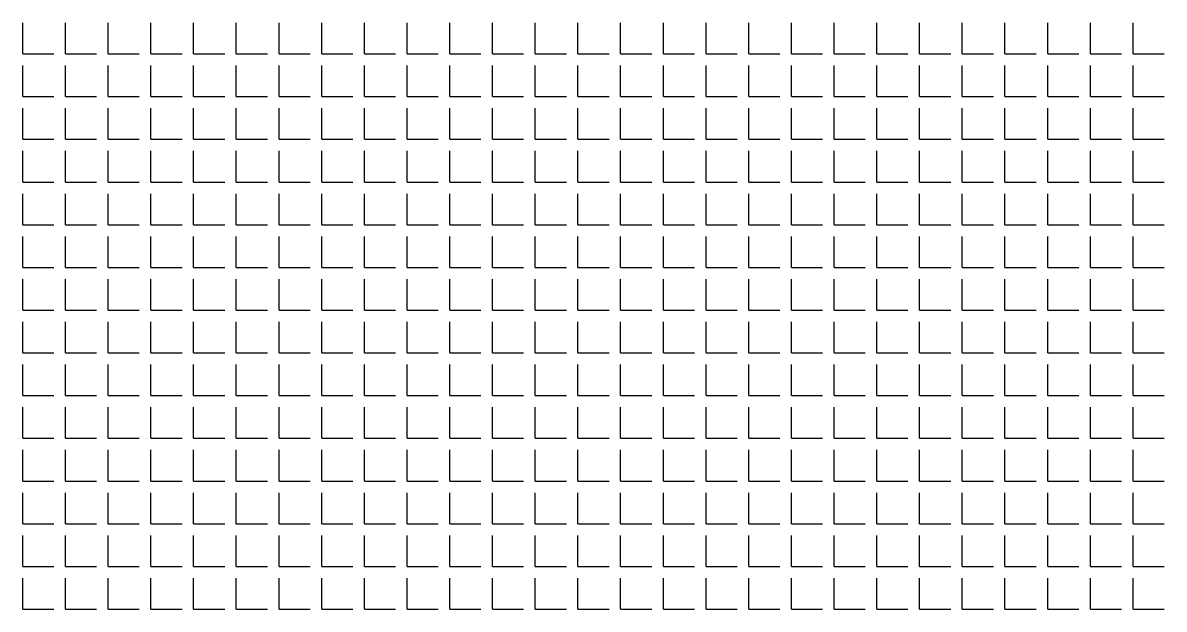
# Model space of a CAD drawing. Header units: millimetres. Extents: x -2063041 to -1932644, y 197605868 to 197643080.
# Drawn here: x -2046964.2 to -2046824.9, y 197627066.1 to 197627137.7 of the extents above; entities that cross this region are included whole.
import ezdxf

# ---------------------------------------------------------------- set-up
doc = ezdxf.new("R2010")
doc.units = ezdxf.units.MM
doc.layers.add('СКУД', color=7, linetype='Continuous')

msp = doc.modelspace()

# ---------------------------------------------------------------- linework, layer by layer
at = {"layer": 'СКУД', "color": 18, "true_color": 0x000000}
for p, q in [((-2046964.23, 197627133.87), (-2046964.23, 197627137.66)), ((-2046959.02, 197627133.87), (-2046959.02, 197627137.66)), ((-2046953.81, 197627133.87), (-2046953.81, 197627137.66)), ((-2046948.59, 197627133.87), (-2046948.59, 197627137.66)), ((-2046943.38, 197627133.87), (-2046943.38, 197627137.66)), ((-2046938.17, 197627133.87), (-2046938.17, 197627137.66)), ((-2046932.95, 197627133.87), (-2046932.95, 197627137.66)), ((-2046927.74, 197627133.87), (-2046927.74, 197627137.66)), ((-2046922.53, 197627133.87), (-2046922.53, 197627137.66)), ((-2046917.31, 197627133.87), (-2046917.31, 197627137.66)), ((-2046912.1, 197627133.87), (-2046912.1, 197627137.66)), ((-2046906.89, 197627133.87), (-2046906.89, 197627137.66)), ((-2046901.67, 197627133.87), (-2046901.67, 197627137.66)), ((-2046896.46, 197627133.87), (-2046896.46, 197627137.66)), ((-2046891.25, 197627133.87), (-2046891.25, 197627137.66)), ((-2046886.03, 197627133.87), (-2046886.03, 197627137.66)), ((-2046880.82, 197627133.87), (-2046880.82, 197627137.66)), ((-2046875.61, 197627133.87), (-2046875.61, 197627137.66)), ((-2046870.39, 197627133.87), (-2046870.39, 197627137.66)), ((-2046865.18, 197627133.87), (-2046865.18, 197627137.66)), ((-2046859.97, 197627133.87), (-2046859.97, 197627137.66)), ((-2046854.75, 197627133.87), (-2046854.75, 197627137.66)), ((-2046849.54, 197627133.87), (-2046849.54, 197627137.66)), ((-2046844.33, 197627133.87), (-2046844.33, 197627137.66)), ((-2046839.11, 197627133.87), (-2046839.11, 197627137.66)), ((-2046833.9, 197627133.87), (-2046833.9, 197627137.66)), ((-2046828.69, 197627133.87), (-2046828.69, 197627137.66)), ((-2046964.23, 197627133.87), (-2046960.44, 197627133.87)), ((-2046959.02, 197627133.87), (-2046955.23, 197627133.87)), ((-2046953.81, 197627133.87), (-2046950.02, 197627133.87)), ((-2046948.59, 197627133.87), (-2046944.8, 197627133.87)), ((-2046943.38, 197627133.87), (-2046939.59, 197627133.87)), ((-2046938.17, 197627133.87), (-2046934.38, 197627133.87)), ((-2046932.95, 197627133.87), (-2046929.16, 197627133.87)), ((-2046927.74, 197627133.87), (-2046923.95, 197627133.87)), ((-2046922.53, 197627133.87), (-2046918.74, 197627133.87)), ((-2046917.31, 197627133.87), (-2046913.52, 197627133.87)), ((-2046912.1, 197627133.87), (-2046908.31, 197627133.87)), ((-2046906.89, 197627133.87), (-2046903.1, 197627133.87)), ((-2046901.67, 197627133.87), (-2046897.88, 197627133.87)), ((-2046896.46, 197627133.87), (-2046892.67, 197627133.87)), ((-2046891.25, 197627133.87), (-2046887.46, 197627133.87)), ((-2046886.03, 197627133.87), (-2046882.24, 197627133.87)), ((-2046880.82, 197627133.87), (-2046877.03, 197627133.87)), ((-2046875.61, 197627133.87), (-2046871.82, 197627133.87)), ((-2046870.39, 197627133.87), (-2046866.6, 197627133.87)), ((-2046865.18, 197627133.87), (-2046861.39, 197627133.87)), ((-2046859.97, 197627133.87), (-2046856.18, 197627133.87)), ((-2046854.75, 197627133.87), (-2046850.96, 197627133.87)), ((-2046849.54, 197627133.87), (-2046845.75, 197627133.87)), ((-2046844.33, 197627133.87), (-2046840.54, 197627133.87)), ((-2046839.11, 197627133.87), (-2046835.32, 197627133.87)), ((-2046833.9, 197627133.87), (-2046830.11, 197627133.87)), ((-2046828.69, 197627133.87), (-2046824.9, 197627133.87)), ((-2046964.23, 197627128.65), (-2046964.23, 197627132.44)), ((-2046959.02, 197627128.65), (-2046959.02, 197627132.44)), ((-2046953.81, 197627128.65), (-2046953.81, 197627132.44)), ((-2046948.59, 197627128.65), (-2046948.59, 197627132.44)), ((-2046943.38, 197627128.65), (-2046943.38, 197627132.44)), ((-2046938.17, 197627128.65), (-2046938.17, 197627132.44)), ((-2046932.95, 197627128.65), (-2046932.95, 197627132.44)), ((-2046927.74, 197627128.65), (-2046927.74, 197627132.44)), ((-2046922.53, 197627128.65), (-2046922.53, 197627132.44)), ((-2046917.31, 197627128.65), (-2046917.31, 197627132.44)), ((-2046912.1, 197627128.65), (-2046912.1, 197627132.44)), ((-2046906.89, 197627128.65), (-2046906.89, 197627132.44)), ((-2046901.67, 197627128.65), (-2046901.67, 197627132.44)), ((-2046896.46, 197627128.65), (-2046896.46, 197627132.44)), ((-2046891.25, 197627128.65), (-2046891.25, 197627132.44)), ((-2046886.03, 197627128.65), (-2046886.03, 197627132.44)), ((-2046880.82, 197627128.65), (-2046880.82, 197627132.44)), ((-2046875.61, 197627128.65), (-2046875.61, 197627132.44)), ((-2046870.39, 197627128.65), (-2046870.39, 197627132.44)), ((-2046865.18, 197627128.65), (-2046865.18, 197627132.44)), ((-2046859.97, 197627128.65), (-2046859.97, 197627132.44)), ((-2046854.75, 197627128.65), (-2046854.75, 197627132.44)), ((-2046849.54, 197627128.65), (-2046849.54, 197627132.44)), ((-2046844.33, 197627128.65), (-2046844.33, 197627132.44)), ((-2046839.11, 197627128.65), (-2046839.11, 197627132.44)), ((-2046833.9, 197627128.65), (-2046833.9, 197627132.44)), ((-2046828.69, 197627128.65), (-2046828.69, 197627132.44)), ((-2046964.23, 197627128.65), (-2046960.44, 197627128.65)), ((-2046959.02, 197627128.65), (-2046955.23, 197627128.65)), ((-2046953.81, 197627128.65), (-2046950.02, 197627128.65)), ((-2046948.59, 197627128.65), (-2046944.8, 197627128.65)), ((-2046943.38, 197627128.65), (-2046939.59, 197627128.65)), ((-2046938.17, 197627128.65), (-2046934.38, 197627128.65)), ((-2046932.95, 197627128.65), (-2046929.16, 197627128.65)), ((-2046927.74, 197627128.65), (-2046923.95, 197627128.65)), ((-2046922.53, 197627128.65), (-2046918.74, 197627128.65)), ((-2046917.31, 197627128.65), (-2046913.52, 197627128.65)), ((-2046912.1, 197627128.65), (-2046908.31, 197627128.65)), ((-2046906.89, 197627128.65), (-2046903.1, 197627128.65)), ((-2046901.67, 197627128.65), (-2046897.88, 197627128.65)), ((-2046896.46, 197627128.65), (-2046892.67, 197627128.65)), ((-2046891.25, 197627128.65), (-2046887.46, 197627128.65)), ((-2046886.03, 197627128.65), (-2046882.24, 197627128.65)), ((-2046880.82, 197627128.65), (-2046877.03, 197627128.65)), ((-2046875.61, 197627128.65), (-2046871.82, 197627128.65)), ((-2046870.39, 197627128.65), (-2046866.6, 197627128.65)), ((-2046865.18, 197627128.65), (-2046861.39, 197627128.65)), ((-2046859.97, 197627128.65), (-2046856.18, 197627128.65)), ((-2046854.75, 197627128.65), (-2046850.96, 197627128.65)), ((-2046849.54, 197627128.65), (-2046845.75, 197627128.65)), ((-2046844.33, 197627128.65), (-2046840.54, 197627128.65)), ((-2046839.11, 197627128.65), (-2046835.32, 197627128.65)), ((-2046833.9, 197627128.65), (-2046830.11, 197627128.65)), ((-2046828.69, 197627128.65), (-2046824.9, 197627128.65)), ((-2046964.23, 197627123.44), (-2046964.23, 197627127.23)), ((-2046959.02, 197627123.44), (-2046959.02, 197627127.23)), ((-2046953.81, 197627123.44), (-2046953.81, 197627127.23)), ((-2046948.59, 197627123.44), (-2046948.59, 197627127.23)), ((-2046943.38, 197627123.44), (-2046943.38, 197627127.23)), ((-2046938.17, 197627123.44), (-2046938.17, 197627127.23)), ((-2046932.95, 197627123.44), (-2046932.95, 197627127.23)), ((-2046927.74, 197627123.44), (-2046927.74, 197627127.23)), ((-2046922.53, 197627123.44), (-2046922.53, 197627127.23)), ((-2046917.31, 197627123.44), (-2046917.31, 197627127.23)), ((-2046912.1, 197627123.44), (-2046912.1, 197627127.23)), ((-2046906.89, 197627123.44), (-2046906.89, 197627127.23)), ((-2046901.67, 197627123.44), (-2046901.67, 197627127.23)), ((-2046896.46, 197627123.44), (-2046896.46, 197627127.23)), ((-2046891.25, 197627123.44), (-2046891.25, 197627127.23)), ((-2046886.03, 197627123.44), (-2046886.03, 197627127.23)), ((-2046880.82, 197627123.44), (-2046880.82, 197627127.23)), ((-2046875.61, 197627123.44), (-2046875.61, 197627127.23)), ((-2046870.39, 197627123.44), (-2046870.39, 197627127.23)), ((-2046865.18, 197627123.44), (-2046865.18, 197627127.23)), ((-2046859.97, 197627123.44), (-2046859.97, 197627127.23)), ((-2046854.75, 197627123.44), (-2046854.75, 197627127.23)), ((-2046849.54, 197627123.44), (-2046849.54, 197627127.23)), ((-2046844.33, 197627123.44), (-2046844.33, 197627127.23)), ((-2046839.11, 197627123.44), (-2046839.11, 197627127.23)), ((-2046833.9, 197627123.44), (-2046833.9, 197627127.23)), ((-2046828.69, 197627123.44), (-2046828.69, 197627127.23)), ((-2046964.23, 197627123.44), (-2046960.44, 197627123.44)), ((-2046959.02, 197627123.44), (-2046955.23, 197627123.44)), ((-2046953.81, 197627123.44), (-2046950.02, 197627123.44)), ((-2046948.59, 197627123.44), (-2046944.8, 197627123.44)), ((-2046943.38, 197627123.44), (-2046939.59, 197627123.44)), ((-2046938.17, 197627123.44), (-2046934.38, 197627123.44)), ((-2046932.95, 197627123.44), (-2046929.16, 197627123.44)), ((-2046927.74, 197627123.44), (-2046923.95, 197627123.44)), ((-2046922.53, 197627123.44), (-2046918.74, 197627123.44)), ((-2046917.31, 197627123.44), (-2046913.52, 197627123.44)), ((-2046912.1, 197627123.44), (-2046908.31, 197627123.44)), ((-2046906.89, 197627123.44), (-2046903.1, 197627123.44)), ((-2046901.67, 197627123.44), (-2046897.88, 197627123.44)), ((-2046896.46, 197627123.44), (-2046892.67, 197627123.44)), ((-2046891.25, 197627123.44), (-2046887.46, 197627123.44)), ((-2046886.03, 197627123.44), (-2046882.24, 197627123.44)), ((-2046880.82, 197627123.44), (-2046877.03, 197627123.44)), ((-2046875.61, 197627123.44), (-2046871.82, 197627123.44)), ((-2046870.39, 197627123.44), (-2046866.6, 197627123.44)), ((-2046865.18, 197627123.44), (-2046861.39, 197627123.44)), ((-2046859.97, 197627123.44), (-2046856.18, 197627123.44)), ((-2046854.75, 197627123.44), (-2046850.96, 197627123.44)), ((-2046849.54, 197627123.44), (-2046845.75, 197627123.44)), ((-2046844.33, 197627123.44), (-2046840.54, 197627123.44)), ((-2046839.11, 197627123.44), (-2046835.32, 197627123.44)), ((-2046833.9, 197627123.44), (-2046830.11, 197627123.44)), ((-2046828.69, 197627123.44), (-2046824.9, 197627123.44)), ((-2046964.23, 197627118.23), (-2046964.23, 197627122.02)), ((-2046959.02, 197627118.23), (-2046959.02, 197627122.02)), ((-2046953.81, 197627118.23), (-2046953.81, 197627122.02)), ((-2046948.59, 197627118.23), (-2046948.59, 197627122.02)), ((-2046943.38, 197627118.23), (-2046943.38, 197627122.02)), ((-2046938.17, 197627118.23), (-2046938.17, 197627122.02)), ((-2046932.95, 197627118.23), (-2046932.95, 197627122.02)), ((-2046927.74, 197627118.23), (-2046927.74, 197627122.02)), ((-2046922.53, 197627118.23), (-2046922.53, 197627122.02)), ((-2046917.31, 197627118.23), (-2046917.31, 197627122.02)), ((-2046912.1, 197627118.23), (-2046912.1, 197627122.02)), ((-2046906.89, 197627118.23), (-2046906.89, 197627122.02)), ((-2046901.67, 197627118.23), (-2046901.67, 197627122.02)), ((-2046896.46, 197627118.23), (-2046896.46, 197627122.02)), ((-2046891.25, 197627118.23), (-2046891.25, 197627122.02)), ((-2046886.03, 197627118.23), (-2046886.03, 197627122.02)), ((-2046880.82, 197627118.23), (-2046880.82, 197627122.02)), ((-2046875.61, 197627118.23), (-2046875.61, 197627122.02)), ((-2046870.39, 197627118.23), (-2046870.39, 197627122.02)), ((-2046865.18, 197627118.23), (-2046865.18, 197627122.02)), ((-2046859.97, 197627118.23), (-2046859.97, 197627122.02)), ((-2046854.75, 197627118.23), (-2046854.75, 197627122.02)), ((-2046849.54, 197627118.23), (-2046849.54, 197627122.02)), ((-2046844.33, 197627118.23), (-2046844.33, 197627122.02)), ((-2046839.11, 197627118.23), (-2046839.11, 197627122.02)), ((-2046833.9, 197627118.23), (-2046833.9, 197627122.02)), ((-2046828.69, 197627118.23), (-2046828.69, 197627122.02)), ((-2046964.23, 197627118.23), (-2046960.44, 197627118.23)), ((-2046959.02, 197627118.23), (-2046955.23, 197627118.23)), ((-2046953.81, 197627118.23), (-2046950.02, 197627118.23)), ((-2046948.59, 197627118.23), (-2046944.8, 197627118.23)), ((-2046943.38, 197627118.23), (-2046939.59, 197627118.23)), ((-2046938.17, 197627118.23), (-2046934.38, 197627118.23)), ((-2046932.95, 197627118.23), (-2046929.16, 197627118.23)), ((-2046927.74, 197627118.23), (-2046923.95, 197627118.23)), ((-2046922.53, 197627118.23), (-2046918.74, 197627118.23)), ((-2046917.31, 197627118.23), (-2046913.52, 197627118.23)), ((-2046912.1, 197627118.23), (-2046908.31, 197627118.23)), ((-2046906.89, 197627118.23), (-2046903.1, 197627118.23)), ((-2046901.67, 197627118.23), (-2046897.88, 197627118.23)), ((-2046896.46, 197627118.23), (-2046892.67, 197627118.23)), ((-2046891.25, 197627118.23), (-2046887.46, 197627118.23)), ((-2046886.03, 197627118.23), (-2046882.24, 197627118.23)), ((-2046880.82, 197627118.23), (-2046877.03, 197627118.23)), ((-2046875.61, 197627118.23), (-2046871.82, 197627118.23)), ((-2046870.39, 197627118.23), (-2046866.6, 197627118.23)), ((-2046865.18, 197627118.23), (-2046861.39, 197627118.23)), ((-2046859.97, 197627118.23), (-2046856.18, 197627118.23)), ((-2046854.75, 197627118.23), (-2046850.96, 197627118.23)), ((-2046849.54, 197627118.23), (-2046845.75, 197627118.23)), ((-2046844.33, 197627118.23), (-2046840.54, 197627118.23)), ((-2046839.11, 197627118.23), (-2046835.32, 197627118.23)), ((-2046833.9, 197627118.23), (-2046830.11, 197627118.23)), ((-2046828.69, 197627118.23), (-2046824.9, 197627118.23)), ((-2046964.23, 197627113.01), (-2046964.23, 197627116.8)), ((-2046959.02, 197627113.01), (-2046959.02, 197627116.8)), ((-2046953.81, 197627113.01), (-2046953.81, 197627116.8)), ((-2046948.59, 197627113.01), (-2046948.59, 197627116.8)), ((-2046943.38, 197627113.01), (-2046943.38, 197627116.8)), ((-2046938.17, 197627113.01), (-2046938.17, 197627116.8)), ((-2046932.95, 197627113.01), (-2046932.95, 197627116.8)), ((-2046927.74, 197627113.01), (-2046927.74, 197627116.8)), ((-2046922.53, 197627113.01), (-2046922.53, 197627116.8)), ((-2046917.31, 197627113.01), (-2046917.31, 197627116.8)), ((-2046912.1, 197627113.01), (-2046912.1, 197627116.8)), ((-2046906.89, 197627113.01), (-2046906.89, 197627116.8)), ((-2046901.67, 197627113.01), (-2046901.67, 197627116.8)), ((-2046896.46, 197627113.01), (-2046896.46, 197627116.8)), ((-2046891.25, 197627113.01), (-2046891.25, 197627116.8)), ((-2046886.03, 197627113.01), (-2046886.03, 197627116.8)), ((-2046880.82, 197627113.01), (-2046880.82, 197627116.8)), ((-2046875.61, 197627113.01), (-2046875.61, 197627116.8)), ((-2046870.39, 197627113.01), (-2046870.39, 197627116.8)), ((-2046865.18, 197627113.01), (-2046865.18, 197627116.8)), ((-2046859.97, 197627113.01), (-2046859.97, 197627116.8)), ((-2046854.75, 197627113.01), (-2046854.75, 197627116.8)), ((-2046849.54, 197627113.01), (-2046849.54, 197627116.8)), ((-2046844.33, 197627113.01), (-2046844.33, 197627116.8)), ((-2046839.11, 197627113.01), (-2046839.11, 197627116.8)), ((-2046833.9, 197627113.01), (-2046833.9, 197627116.8)), ((-2046828.69, 197627113.01), (-2046828.69, 197627116.8)), ((-2046964.23, 197627113.01), (-2046960.44, 197627113.01)), ((-2046959.02, 197627113.01), (-2046955.23, 197627113.01)), ((-2046953.81, 197627113.01), (-2046950.02, 197627113.01)), ((-2046948.59, 197627113.01), (-2046944.8, 197627113.01)), ((-2046943.38, 197627113.01), (-2046939.59, 197627113.01)), ((-2046938.17, 197627113.01), (-2046934.38, 197627113.01)), ((-2046932.95, 197627113.01), (-2046929.16, 197627113.01)), ((-2046927.74, 197627113.01), (-2046923.95, 197627113.01)), ((-2046922.53, 197627113.01), (-2046918.74, 197627113.01)), ((-2046917.31, 197627113.01), (-2046913.52, 197627113.01)), ((-2046912.1, 197627113.01), (-2046908.31, 197627113.01)), ((-2046906.89, 197627113.01), (-2046903.1, 197627113.01)), ((-2046901.67, 197627113.01), (-2046897.88, 197627113.01)), ((-2046896.46, 197627113.01), (-2046892.67, 197627113.01)), ((-2046891.25, 197627113.01), (-2046887.46, 197627113.01)), ((-2046886.03, 197627113.01), (-2046882.24, 197627113.01)), ((-2046880.82, 197627113.01), (-2046877.03, 197627113.01)), ((-2046875.61, 197627113.01), (-2046871.82, 197627113.01)), ((-2046870.39, 197627113.01), (-2046866.6, 197627113.01)), ((-2046865.18, 197627113.01), (-2046861.39, 197627113.01)), ((-2046859.97, 197627113.01), (-2046856.18, 197627113.01)), ((-2046854.75, 197627113.01), (-2046850.96, 197627113.01)), ((-2046849.54, 197627113.01), (-2046845.75, 197627113.01)), ((-2046844.33, 197627113.01), (-2046840.54, 197627113.01)), ((-2046839.11, 197627113.01), (-2046835.32, 197627113.01)), ((-2046833.9, 197627113.01), (-2046830.11, 197627113.01)), ((-2046828.69, 197627113.01), (-2046824.9, 197627113.01)), ((-2046964.23, 197627107.8), (-2046964.23, 197627111.59)), ((-2046959.02, 197627107.8), (-2046959.02, 197627111.59)), ((-2046953.81, 197627107.8), (-2046953.81, 197627111.59)), ((-2046948.59, 197627107.8), (-2046948.59, 197627111.59)), ((-2046943.38, 197627107.8), (-2046943.38, 197627111.59)), ((-2046938.17, 197627107.8), (-2046938.17, 197627111.59)), ((-2046932.95, 197627107.8), (-2046932.95, 197627111.59)), ((-2046927.74, 197627107.8), (-2046927.74, 197627111.59)), ((-2046922.53, 197627107.8), (-2046922.53, 197627111.59)), ((-2046917.31, 197627107.8), (-2046917.31, 197627111.59)), ((-2046912.1, 197627107.8), (-2046912.1, 197627111.59)), ((-2046906.89, 197627107.8), (-2046906.89, 197627111.59)), ((-2046901.67, 197627107.8), (-2046901.67, 197627111.59)), ((-2046896.46, 197627107.8), (-2046896.46, 197627111.59)), ((-2046891.25, 197627107.8), (-2046891.25, 197627111.59)), ((-2046886.03, 197627107.8), (-2046886.03, 197627111.59)), ((-2046880.82, 197627107.8), (-2046880.82, 197627111.59)), ((-2046875.61, 197627107.8), (-2046875.61, 197627111.59)), ((-2046870.39, 197627107.8), (-2046870.39, 197627111.59)), ((-2046865.18, 197627107.8), (-2046865.18, 197627111.59)), ((-2046859.97, 197627107.8), (-2046859.97, 197627111.59)), ((-2046854.75, 197627107.8), (-2046854.75, 197627111.59)), ((-2046849.54, 197627107.8), (-2046849.54, 197627111.59)), ((-2046844.33, 197627107.8), (-2046844.33, 197627111.59)), ((-2046839.11, 197627107.8), (-2046839.11, 197627111.59)), ((-2046833.9, 197627107.8), (-2046833.9, 197627111.59)), ((-2046828.69, 197627107.8), (-2046828.69, 197627111.59)), ((-2046964.23, 197627107.8), (-2046960.44, 197627107.8)), ((-2046959.02, 197627107.8), (-2046955.23, 197627107.8)), ((-2046953.81, 197627107.8), (-2046950.02, 197627107.8)), ((-2046948.59, 197627107.8), (-2046944.8, 197627107.8)), ((-2046943.38, 197627107.8), (-2046939.59, 197627107.8)), ((-2046938.17, 197627107.8), (-2046934.38, 197627107.8)), ((-2046932.95, 197627107.8), (-2046929.16, 197627107.8)), ((-2046927.74, 197627107.8), (-2046923.95, 197627107.8)), ((-2046922.53, 197627107.8), (-2046918.74, 197627107.8)), ((-2046917.31, 197627107.8), (-2046913.52, 197627107.8)), ((-2046912.1, 197627107.8), (-2046908.31, 197627107.8)), ((-2046906.89, 197627107.8), (-2046903.1, 197627107.8)), ((-2046901.67, 197627107.8), (-2046897.88, 197627107.8)), ((-2046896.46, 197627107.8), (-2046892.67, 197627107.8)), ((-2046891.25, 197627107.8), (-2046887.46, 197627107.8)), ((-2046886.03, 197627107.8), (-2046882.24, 197627107.8)), ((-2046880.82, 197627107.8), (-2046877.03, 197627107.8)), ((-2046875.61, 197627107.8), (-2046871.82, 197627107.8)), ((-2046870.39, 197627107.8), (-2046866.6, 197627107.8)), ((-2046865.18, 197627107.8), (-2046861.39, 197627107.8)), ((-2046859.97, 197627107.8), (-2046856.18, 197627107.8)), ((-2046854.75, 197627107.8), (-2046850.96, 197627107.8)), ((-2046849.54, 197627107.8), (-2046845.75, 197627107.8)), ((-2046844.33, 197627107.8), (-2046840.54, 197627107.8)), ((-2046839.11, 197627107.8), (-2046835.32, 197627107.8)), ((-2046833.9, 197627107.8), (-2046830.11, 197627107.8)), ((-2046828.69, 197627107.8), (-2046824.9, 197627107.8)), ((-2046964.23, 197627102.59), (-2046964.23, 197627106.38)), ((-2046959.02, 197627102.59), (-2046959.02, 197627106.38)), ((-2046953.81, 197627102.59), (-2046953.81, 197627106.38)), ((-2046948.59, 197627102.59), (-2046948.59, 197627106.38)), ((-2046943.38, 197627102.59), (-2046943.38, 197627106.38)), ((-2046938.17, 197627102.59), (-2046938.17, 197627106.38)), ((-2046932.95, 197627102.59), (-2046932.95, 197627106.38)), ((-2046927.74, 197627102.59), (-2046927.74, 197627106.38)), ((-2046922.53, 197627102.59), (-2046922.53, 197627106.38)), ((-2046917.31, 197627102.59), (-2046917.31, 197627106.38)), ((-2046912.1, 197627102.59), (-2046912.1, 197627106.38)), ((-2046906.89, 197627102.59), (-2046906.89, 197627106.38)), ((-2046901.67, 197627102.59), (-2046901.67, 197627106.38)), ((-2046896.46, 197627102.59), (-2046896.46, 197627106.38)), ((-2046891.25, 197627102.59), (-2046891.25, 197627106.38)), ((-2046886.03, 197627102.59), (-2046886.03, 197627106.38)), ((-2046880.82, 197627102.59), (-2046880.82, 197627106.38)), ((-2046875.61, 197627102.59), (-2046875.61, 197627106.38)), ((-2046870.39, 197627102.59), (-2046870.39, 197627106.38)), ((-2046865.18, 197627102.59), (-2046865.18, 197627106.38)), ((-2046859.97, 197627102.59), (-2046859.97, 197627106.38)), ((-2046854.75, 197627102.59), (-2046854.75, 197627106.38)), ((-2046849.54, 197627102.59), (-2046849.54, 197627106.38)), ((-2046844.33, 197627102.59), (-2046844.33, 197627106.38)), ((-2046839.11, 197627102.59), (-2046839.11, 197627106.38)), ((-2046833.9, 197627102.59), (-2046833.9, 197627106.38)), ((-2046828.69, 197627102.59), (-2046828.69, 197627106.38)), ((-2046964.23, 197627102.59), (-2046960.44, 197627102.59)), ((-2046959.02, 197627102.59), (-2046955.23, 197627102.59)), ((-2046953.81, 197627102.59), (-2046950.02, 197627102.59)), ((-2046948.59, 197627102.59), (-2046944.8, 197627102.59)), ((-2046943.38, 197627102.59), (-2046939.59, 197627102.59)), ((-2046938.17, 197627102.59), (-2046934.38, 197627102.59)), ((-2046932.95, 197627102.59), (-2046929.16, 197627102.59)), ((-2046927.74, 197627102.59), (-2046923.95, 197627102.59)), ((-2046922.53, 197627102.59), (-2046918.74, 197627102.59)), ((-2046917.31, 197627102.59), (-2046913.52, 197627102.59)), ((-2046912.1, 197627102.59), (-2046908.31, 197627102.59)), ((-2046906.89, 197627102.59), (-2046903.1, 197627102.59)), ((-2046901.67, 197627102.59), (-2046897.88, 197627102.59)), ((-2046896.46, 197627102.59), (-2046892.67, 197627102.59)), ((-2046891.25, 197627102.59), (-2046887.46, 197627102.59)), ((-2046886.03, 197627102.59), (-2046882.24, 197627102.59)), ((-2046880.82, 197627102.59), (-2046877.03, 197627102.59)), ((-2046875.61, 197627102.59), (-2046871.82, 197627102.59)), ((-2046870.39, 197627102.59), (-2046866.6, 197627102.59)), ((-2046865.18, 197627102.59), (-2046861.39, 197627102.59)), ((-2046859.97, 197627102.59), (-2046856.18, 197627102.59)), ((-2046854.75, 197627102.59), (-2046850.96, 197627102.59)), ((-2046849.54, 197627102.59), (-2046845.75, 197627102.59)), ((-2046844.33, 197627102.59), (-2046840.54, 197627102.59)), ((-2046839.11, 197627102.59), (-2046835.32, 197627102.59)), ((-2046833.9, 197627102.59), (-2046830.11, 197627102.59)), ((-2046828.69, 197627102.59), (-2046824.9, 197627102.59)), ((-2046964.23, 197627097.37), (-2046964.23, 197627101.16)), ((-2046959.02, 197627097.37), (-2046959.02, 197627101.16)), ((-2046953.81, 197627097.37), (-2046953.81, 197627101.16)), ((-2046948.59, 197627097.37), (-2046948.59, 197627101.16)), ((-2046943.38, 197627097.37), (-2046943.38, 197627101.16)), ((-2046938.17, 197627097.37), (-2046938.17, 197627101.16)), ((-2046932.95, 197627097.37), (-2046932.95, 197627101.16)), ((-2046927.74, 197627097.37), (-2046927.74, 197627101.16)), ((-2046922.53, 197627097.37), (-2046922.53, 197627101.16)), ((-2046917.31, 197627097.37), (-2046917.31, 197627101.16)), ((-2046912.1, 197627097.37), (-2046912.1, 197627101.16)), ((-2046906.89, 197627097.37), (-2046906.89, 197627101.16)), ((-2046901.67, 197627097.37), (-2046901.67, 197627101.16)), ((-2046896.46, 197627097.37), (-2046896.46, 197627101.16)), ((-2046891.25, 197627097.37), (-2046891.25, 197627101.16)), ((-2046886.03, 197627097.37), (-2046886.03, 197627101.16)), ((-2046880.82, 197627097.37), (-2046880.82, 197627101.16)), ((-2046875.61, 197627097.37), (-2046875.61, 197627101.16)), ((-2046870.39, 197627097.37), (-2046870.39, 197627101.16)), ((-2046865.18, 197627097.37), (-2046865.18, 197627101.16)), ((-2046859.97, 197627097.37), (-2046859.97, 197627101.16)), ((-2046854.75, 197627097.37), (-2046854.75, 197627101.16)), ((-2046849.54, 197627097.37), (-2046849.54, 197627101.16)), ((-2046844.33, 197627097.37), (-2046844.33, 197627101.16)), ((-2046839.11, 197627097.37), (-2046839.11, 197627101.16)), ((-2046833.9, 197627097.37), (-2046833.9, 197627101.16)), ((-2046828.69, 197627097.37), (-2046828.69, 197627101.16)), ((-2046964.23, 197627097.37), (-2046960.44, 197627097.37)), ((-2046959.02, 197627097.37), (-2046955.23, 197627097.37)), ((-2046953.81, 197627097.37), (-2046950.02, 197627097.37)), ((-2046948.59, 197627097.37), (-2046944.8, 197627097.37)), ((-2046943.38, 197627097.37), (-2046939.59, 197627097.37)), ((-2046938.17, 197627097.37), (-2046934.38, 197627097.37)), ((-2046932.95, 197627097.37), (-2046929.16, 197627097.37)), ((-2046927.74, 197627097.37), (-2046923.95, 197627097.37)), ((-2046922.53, 197627097.37), (-2046918.74, 197627097.37)), ((-2046917.31, 197627097.37), (-2046913.52, 197627097.37)), ((-2046912.1, 197627097.37), (-2046908.31, 197627097.37)), ((-2046906.89, 197627097.37), (-2046903.1, 197627097.37)), ((-2046901.67, 197627097.37), (-2046897.88, 197627097.37)), ((-2046896.46, 197627097.37), (-2046892.67, 197627097.37)), ((-2046891.25, 197627097.37), (-2046887.46, 197627097.37)), ((-2046886.03, 197627097.37), (-2046882.24, 197627097.37)), ((-2046880.82, 197627097.37), (-2046877.03, 197627097.37)), ((-2046875.61, 197627097.37), (-2046871.82, 197627097.37)), ((-2046870.39, 197627097.37), (-2046866.6, 197627097.37)), ((-2046865.18, 197627097.37), (-2046861.39, 197627097.37)), ((-2046859.97, 197627097.37), (-2046856.18, 197627097.37)), ((-2046854.75, 197627097.37), (-2046850.96, 197627097.37)), ((-2046849.54, 197627097.37), (-2046845.75, 197627097.37)), ((-2046844.33, 197627097.37), (-2046840.54, 197627097.37)), ((-2046839.11, 197627097.37), (-2046835.32, 197627097.37)), ((-2046833.9, 197627097.37), (-2046830.11, 197627097.37)), ((-2046828.69, 197627097.37), (-2046824.9, 197627097.37)), ((-2046964.23, 197627092.16), (-2046964.23, 197627095.95)), ((-2046959.02, 197627092.16), (-2046959.02, 197627095.95)), ((-2046953.81, 197627092.16), (-2046953.81, 197627095.95)), ((-2046948.59, 197627092.16), (-2046948.59, 197627095.95)), ((-2046943.38, 197627092.16), (-2046943.38, 197627095.95)), ((-2046938.17, 197627092.16), (-2046938.17, 197627095.95)), ((-2046932.95, 197627092.16), (-2046932.95, 197627095.95)), ((-2046927.74, 197627092.16), (-2046927.74, 197627095.95)), ((-2046922.53, 197627092.16), (-2046922.53, 197627095.95)), ((-2046917.31, 197627092.16), (-2046917.31, 197627095.95)), ((-2046912.1, 197627092.16), (-2046912.1, 197627095.95)), ((-2046906.89, 197627092.16), (-2046906.89, 197627095.95)), ((-2046901.67, 197627092.16), (-2046901.67, 197627095.95)), ((-2046896.46, 197627092.16), (-2046896.46, 197627095.95)), ((-2046891.25, 197627092.16), (-2046891.25, 197627095.95)), ((-2046886.03, 197627092.16), (-2046886.03, 197627095.95)), ((-2046880.82, 197627092.16), (-2046880.82, 197627095.95)), ((-2046875.61, 197627092.16), (-2046875.61, 197627095.95)), ((-2046870.39, 197627092.16), (-2046870.39, 197627095.95)), ((-2046865.18, 197627092.16), (-2046865.18, 197627095.95)), ((-2046859.97, 197627092.16), (-2046859.97, 197627095.95)), ((-2046854.75, 197627092.16), (-2046854.75, 197627095.95)), ((-2046849.54, 197627092.16), (-2046849.54, 197627095.95)), ((-2046844.33, 197627092.16), (-2046844.33, 197627095.95)), ((-2046839.11, 197627092.16), (-2046839.11, 197627095.95)), ((-2046833.9, 197627092.16), (-2046833.9, 197627095.95)), ((-2046828.69, 197627092.16), (-2046828.69, 197627095.95)), ((-2046964.23, 197627092.16), (-2046960.44, 197627092.16)), ((-2046959.02, 197627092.16), (-2046955.23, 197627092.16)), ((-2046953.81, 197627092.16), (-2046950.02, 197627092.16)), ((-2046948.59, 197627092.16), (-2046944.8, 197627092.16)), ((-2046943.38, 197627092.16), (-2046939.59, 197627092.16)), ((-2046938.17, 197627092.16), (-2046934.38, 197627092.16)), ((-2046932.95, 197627092.16), (-2046929.16, 197627092.16)), ((-2046927.74, 197627092.16), (-2046923.95, 197627092.16)), ((-2046922.53, 197627092.16), (-2046918.74, 197627092.16)), ((-2046917.31, 197627092.16), (-2046913.52, 197627092.16)), ((-2046912.1, 197627092.16), (-2046908.31, 197627092.16)), ((-2046906.89, 197627092.16), (-2046903.1, 197627092.16)), ((-2046901.67, 197627092.16), (-2046897.88, 197627092.16)), ((-2046896.46, 197627092.16), (-2046892.67, 197627092.16)), ((-2046891.25, 197627092.16), (-2046887.46, 197627092.16)), ((-2046886.03, 197627092.16), (-2046882.24, 197627092.16)), ((-2046880.82, 197627092.16), (-2046877.03, 197627092.16)), ((-2046875.61, 197627092.16), (-2046871.82, 197627092.16)), ((-2046870.39, 197627092.16), (-2046866.6, 197627092.16)), ((-2046865.18, 197627092.16), (-2046861.39, 197627092.16)), ((-2046859.97, 197627092.16), (-2046856.18, 197627092.16)), ((-2046854.75, 197627092.16), (-2046850.96, 197627092.16)), ((-2046849.54, 197627092.16), (-2046845.75, 197627092.16)), ((-2046844.33, 197627092.16), (-2046840.54, 197627092.16)), ((-2046839.11, 197627092.16), (-2046835.32, 197627092.16)), ((-2046833.9, 197627092.16), (-2046830.11, 197627092.16)), ((-2046828.69, 197627092.16), (-2046824.9, 197627092.16)), ((-2046964.23, 197627086.95), (-2046964.23, 197627090.74)), ((-2046959.02, 197627086.95), (-2046959.02, 197627090.74)), ((-2046953.81, 197627086.95), (-2046953.81, 197627090.74)), ((-2046948.59, 197627086.95), (-2046948.59, 197627090.74)), ((-2046943.38, 197627086.95), (-2046943.38, 197627090.74)), ((-2046938.17, 197627086.95), (-2046938.17, 197627090.74)), ((-2046932.95, 197627086.95), (-2046932.95, 197627090.74)), ((-2046927.74, 197627086.95), (-2046927.74, 197627090.74)), ((-2046922.53, 197627086.95), (-2046922.53, 197627090.74)), ((-2046917.31, 197627086.95), (-2046917.31, 197627090.74)), ((-2046912.1, 197627086.95), (-2046912.1, 197627090.74)), ((-2046906.89, 197627086.95), (-2046906.89, 197627090.74)), ((-2046901.67, 197627086.95), (-2046901.67, 197627090.74)), ((-2046896.46, 197627086.95), (-2046896.46, 197627090.74)), ((-2046891.25, 197627086.95), (-2046891.25, 197627090.74)), ((-2046886.03, 197627086.95), (-2046886.03, 197627090.74)), ((-2046880.82, 197627086.95), (-2046880.82, 197627090.74)), ((-2046875.61, 197627086.95), (-2046875.61, 197627090.74)), ((-2046870.39, 197627086.95), (-2046870.39, 197627090.74)), ((-2046865.18, 197627086.95), (-2046865.18, 197627090.74)), ((-2046859.97, 197627086.95), (-2046859.97, 197627090.74)), ((-2046854.75, 197627086.95), (-2046854.75, 197627090.74)), ((-2046849.54, 197627086.95), (-2046849.54, 197627090.74)), ((-2046844.33, 197627086.95), (-2046844.33, 197627090.74)), ((-2046839.11, 197627086.95), (-2046839.11, 197627090.74)), ((-2046833.9, 197627086.95), (-2046833.9, 197627090.74)), ((-2046828.69, 197627086.95), (-2046828.69, 197627090.74)), ((-2046964.23, 197627086.95), (-2046960.44, 197627086.95)), ((-2046959.02, 197627086.95), (-2046955.23, 197627086.95)), ((-2046953.81, 197627086.95), (-2046950.02, 197627086.95)), ((-2046948.59, 197627086.95), (-2046944.8, 197627086.95)), ((-2046943.38, 197627086.95), (-2046939.59, 197627086.95)), ((-2046938.17, 197627086.95), (-2046934.38, 197627086.95)), ((-2046932.95, 197627086.95), (-2046929.16, 197627086.95)), ((-2046927.74, 197627086.95), (-2046923.95, 197627086.95)), ((-2046922.53, 197627086.95), (-2046918.74, 197627086.95)), ((-2046917.31, 197627086.95), (-2046913.52, 197627086.95)), ((-2046912.1, 197627086.95), (-2046908.31, 197627086.95)), ((-2046906.89, 197627086.95), (-2046903.1, 197627086.95)), ((-2046901.67, 197627086.95), (-2046897.88, 197627086.95)), ((-2046896.46, 197627086.95), (-2046892.67, 197627086.95)), ((-2046891.25, 197627086.95), (-2046887.46, 197627086.95)), ((-2046886.03, 197627086.95), (-2046882.24, 197627086.95)), ((-2046880.82, 197627086.95), (-2046877.03, 197627086.95)), ((-2046875.61, 197627086.95), (-2046871.82, 197627086.95)), ((-2046870.39, 197627086.95), (-2046866.6, 197627086.95)), ((-2046865.18, 197627086.95), (-2046861.39, 197627086.95)), ((-2046859.97, 197627086.95), (-2046856.18, 197627086.95)), ((-2046854.75, 197627086.95), (-2046850.96, 197627086.95)), ((-2046849.54, 197627086.95), (-2046845.75, 197627086.95)), ((-2046844.33, 197627086.95), (-2046840.54, 197627086.95)), ((-2046839.11, 197627086.95), (-2046835.32, 197627086.95)), ((-2046833.9, 197627086.95), (-2046830.11, 197627086.95)), ((-2046828.69, 197627086.95), (-2046824.9, 197627086.95)), ((-2046964.23, 197627081.73), (-2046964.23, 197627085.52)), ((-2046959.02, 197627081.73), (-2046959.02, 197627085.52)), ((-2046953.81, 197627081.73), (-2046953.81, 197627085.52)), ((-2046948.59, 197627081.73), (-2046948.59, 197627085.52)), ((-2046943.38, 197627081.73), (-2046943.38, 197627085.52)), ((-2046938.17, 197627081.73), (-2046938.17, 197627085.52)), ((-2046932.95, 197627081.73), (-2046932.95, 197627085.52)), ((-2046927.74, 197627081.73), (-2046927.74, 197627085.52)), ((-2046922.53, 197627081.73), (-2046922.53, 197627085.52)), ((-2046917.31, 197627081.73), (-2046917.31, 197627085.52)), ((-2046912.1, 197627081.73), (-2046912.1, 197627085.52)), ((-2046906.89, 197627081.73), (-2046906.89, 197627085.52)), ((-2046901.67, 197627081.73), (-2046901.67, 197627085.52)), ((-2046896.46, 197627081.73), (-2046896.46, 197627085.52)), ((-2046891.25, 197627081.73), (-2046891.25, 197627085.52)), ((-2046886.03, 197627081.73), (-2046886.03, 197627085.52)), ((-2046880.82, 197627081.73), (-2046880.82, 197627085.52)), ((-2046875.61, 197627081.73), (-2046875.61, 197627085.52)), ((-2046870.39, 197627081.73), (-2046870.39, 197627085.52)), ((-2046865.18, 197627081.73), (-2046865.18, 197627085.52)), ((-2046859.97, 197627081.73), (-2046859.97, 197627085.52)), ((-2046854.75, 197627081.73), (-2046854.75, 197627085.52)), ((-2046849.54, 197627081.73), (-2046849.54, 197627085.52)), ((-2046844.33, 197627081.73), (-2046844.33, 197627085.52)), ((-2046839.11, 197627081.73), (-2046839.11, 197627085.52)), ((-2046833.9, 197627081.73), (-2046833.9, 197627085.52)), ((-2046828.69, 197627081.73), (-2046828.69, 197627085.52)), ((-2046964.23, 197627081.73), (-2046960.44, 197627081.73)), ((-2046959.02, 197627081.73), (-2046955.23, 197627081.73)), ((-2046953.81, 197627081.73), (-2046950.02, 197627081.73)), ((-2046948.59, 197627081.73), (-2046944.8, 197627081.73)), ((-2046943.38, 197627081.73), (-2046939.59, 197627081.73)), ((-2046938.17, 197627081.73), (-2046934.38, 197627081.73)), ((-2046932.95, 197627081.73), (-2046929.16, 197627081.73)), ((-2046927.74, 197627081.73), (-2046923.95, 197627081.73)), ((-2046922.53, 197627081.73), (-2046918.74, 197627081.73)), ((-2046917.31, 197627081.73), (-2046913.52, 197627081.73)), ((-2046912.1, 197627081.73), (-2046908.31, 197627081.73)), ((-2046906.89, 197627081.73), (-2046903.1, 197627081.73)), ((-2046901.67, 197627081.73), (-2046897.88, 197627081.73)), ((-2046896.46, 197627081.73), (-2046892.67, 197627081.73)), ((-2046891.25, 197627081.73), (-2046887.46, 197627081.73)), ((-2046886.03, 197627081.73), (-2046882.24, 197627081.73)), ((-2046880.82, 197627081.73), (-2046877.03, 197627081.73)), ((-2046875.61, 197627081.73), (-2046871.82, 197627081.73)), ((-2046870.39, 197627081.73), (-2046866.6, 197627081.73)), ((-2046865.18, 197627081.73), (-2046861.39, 197627081.73)), ((-2046859.97, 197627081.73), (-2046856.18, 197627081.73)), ((-2046854.75, 197627081.73), (-2046850.96, 197627081.73)), ((-2046849.54, 197627081.73), (-2046845.75, 197627081.73)), ((-2046844.33, 197627081.73), (-2046840.54, 197627081.73)), ((-2046839.11, 197627081.73), (-2046835.32, 197627081.73)), ((-2046833.9, 197627081.73), (-2046830.11, 197627081.73)), ((-2046828.69, 197627081.73), (-2046824.9, 197627081.73)), ((-2046964.23, 197627076.52), (-2046964.23, 197627080.31)), ((-2046959.02, 197627076.52), (-2046959.02, 197627080.31)), ((-2046953.81, 197627076.52), (-2046953.81, 197627080.31)), ((-2046948.59, 197627076.52), (-2046948.59, 197627080.31)), ((-2046943.38, 197627076.52), (-2046943.38, 197627080.31)), ((-2046938.17, 197627076.52), (-2046938.17, 197627080.31)), ((-2046932.95, 197627076.52), (-2046932.95, 197627080.31)), ((-2046927.74, 197627076.52), (-2046927.74, 197627080.31)), ((-2046922.53, 197627076.52), (-2046922.53, 197627080.31)), ((-2046917.31, 197627076.52), (-2046917.31, 197627080.31)), ((-2046912.1, 197627076.52), (-2046912.1, 197627080.31)), ((-2046906.89, 197627076.52), (-2046906.89, 197627080.31)), ((-2046901.67, 197627076.52), (-2046901.67, 197627080.31)), ((-2046896.46, 197627076.52), (-2046896.46, 197627080.31)), ((-2046891.25, 197627076.52), (-2046891.25, 197627080.31)), ((-2046886.03, 197627076.52), (-2046886.03, 197627080.31)), ((-2046880.82, 197627076.52), (-2046880.82, 197627080.31)), ((-2046875.61, 197627076.52), (-2046875.61, 197627080.31)), ((-2046870.39, 197627076.52), (-2046870.39, 197627080.31)), ((-2046865.18, 197627076.52), (-2046865.18, 197627080.31)), ((-2046859.97, 197627076.52), (-2046859.97, 197627080.31)), ((-2046854.75, 197627076.52), (-2046854.75, 197627080.31)), ((-2046849.54, 197627076.52), (-2046849.54, 197627080.31)), ((-2046844.33, 197627076.52), (-2046844.33, 197627080.31)), ((-2046839.11, 197627076.52), (-2046839.11, 197627080.31)), ((-2046833.9, 197627076.52), (-2046833.9, 197627080.31)), ((-2046828.69, 197627076.52), (-2046828.69, 197627080.31)), ((-2046964.23, 197627076.52), (-2046960.44, 197627076.52)), ((-2046959.02, 197627076.52), (-2046955.23, 197627076.52)), ((-2046953.81, 197627076.52), (-2046950.02, 197627076.52)), ((-2046948.59, 197627076.52), (-2046944.8, 197627076.52)), ((-2046943.38, 197627076.52), (-2046939.59, 197627076.52)), ((-2046938.17, 197627076.52), (-2046934.38, 197627076.52)), ((-2046932.95, 197627076.52), (-2046929.16, 197627076.52)), ((-2046927.74, 197627076.52), (-2046923.95, 197627076.52)), ((-2046922.53, 197627076.52), (-2046918.74, 197627076.52)), ((-2046917.31, 197627076.52), (-2046913.52, 197627076.52)), ((-2046912.1, 197627076.52), (-2046908.31, 197627076.52)), ((-2046906.89, 197627076.52), (-2046903.1, 197627076.52)), ((-2046901.67, 197627076.52), (-2046897.88, 197627076.52)), ((-2046896.46, 197627076.52), (-2046892.67, 197627076.52)), ((-2046891.25, 197627076.52), (-2046887.46, 197627076.52)), ((-2046886.03, 197627076.52), (-2046882.24, 197627076.52)), ((-2046880.82, 197627076.52), (-2046877.03, 197627076.52)), ((-2046875.61, 197627076.52), (-2046871.82, 197627076.52)), ((-2046870.39, 197627076.52), (-2046866.6, 197627076.52)), ((-2046865.18, 197627076.52), (-2046861.39, 197627076.52)), ((-2046859.97, 197627076.52), (-2046856.18, 197627076.52)), ((-2046854.75, 197627076.52), (-2046850.96, 197627076.52)), ((-2046849.54, 197627076.52), (-2046845.75, 197627076.52)), ((-2046844.33, 197627076.52), (-2046840.54, 197627076.52)), ((-2046839.11, 197627076.52), (-2046835.32, 197627076.52)), ((-2046833.9, 197627076.52), (-2046830.11, 197627076.52)), ((-2046828.69, 197627076.52), (-2046824.9, 197627076.52)), ((-2046964.23, 197627071.31), (-2046964.23, 197627075.1)), ((-2046959.02, 197627071.31), (-2046959.02, 197627075.1)), ((-2046953.81, 197627071.31), (-2046953.81, 197627075.1)), ((-2046948.59, 197627071.31), (-2046948.59, 197627075.1)), ((-2046943.38, 197627071.31), (-2046943.38, 197627075.1)), ((-2046938.17, 197627071.31), (-2046938.17, 197627075.1)), ((-2046932.95, 197627071.31), (-2046932.95, 197627075.1)), ((-2046927.74, 197627071.31), (-2046927.74, 197627075.1)), ((-2046922.53, 197627071.31), (-2046922.53, 197627075.1)), ((-2046917.31, 197627071.31), (-2046917.31, 197627075.1)), ((-2046912.1, 197627071.31), (-2046912.1, 197627075.1)), ((-2046906.89, 197627071.31), (-2046906.89, 197627075.1)), ((-2046901.67, 197627071.31), (-2046901.67, 197627075.1)), ((-2046896.46, 197627071.31), (-2046896.46, 197627075.1)), ((-2046891.25, 197627071.31), (-2046891.25, 197627075.1)), ((-2046886.03, 197627071.31), (-2046886.03, 197627075.1)), ((-2046880.82, 197627071.31), (-2046880.82, 197627075.1)), ((-2046875.61, 197627071.31), (-2046875.61, 197627075.1)), ((-2046870.39, 197627071.31), (-2046870.39, 197627075.1)), ((-2046865.18, 197627071.31), (-2046865.18, 197627075.1)), ((-2046859.97, 197627071.31), (-2046859.97, 197627075.1)), ((-2046854.75, 197627071.31), (-2046854.75, 197627075.1)), ((-2046849.54, 197627071.31), (-2046849.54, 197627075.1)), ((-2046844.33, 197627071.31), (-2046844.33, 197627075.1)), ((-2046839.11, 197627071.31), (-2046839.11, 197627075.1)), ((-2046833.9, 197627071.31), (-2046833.9, 197627075.1)), ((-2046828.69, 197627071.31), (-2046828.69, 197627075.1)), ((-2046964.23, 197627071.31), (-2046960.44, 197627071.31)), ((-2046959.02, 197627071.31), (-2046955.23, 197627071.31)), ((-2046953.81, 197627071.31), (-2046950.02, 197627071.31)), ((-2046948.59, 197627071.31), (-2046944.8, 197627071.31)), ((-2046943.38, 197627071.31), (-2046939.59, 197627071.31)), ((-2046938.17, 197627071.31), (-2046934.38, 197627071.31)), ((-2046932.95, 197627071.31), (-2046929.16, 197627071.31)), ((-2046927.74, 197627071.31), (-2046923.95, 197627071.31)), ((-2046922.53, 197627071.31), (-2046918.74, 197627071.31)), ((-2046917.31, 197627071.31), (-2046913.52, 197627071.31)), ((-2046912.1, 197627071.31), (-2046908.31, 197627071.31)), ((-2046906.89, 197627071.31), (-2046903.1, 197627071.31)), ((-2046901.67, 197627071.31), (-2046897.88, 197627071.31)), ((-2046896.46, 197627071.31), (-2046892.67, 197627071.31)), ((-2046891.25, 197627071.31), (-2046887.46, 197627071.31)), ((-2046886.03, 197627071.31), (-2046882.24, 197627071.31)), ((-2046880.82, 197627071.31), (-2046877.03, 197627071.31)), ((-2046875.61, 197627071.31), (-2046871.82, 197627071.31)), ((-2046870.39, 197627071.31), (-2046866.6, 197627071.31)), ((-2046865.18, 197627071.31), (-2046861.39, 197627071.31)), ((-2046859.97, 197627071.31), (-2046856.18, 197627071.31)), ((-2046854.75, 197627071.31), (-2046850.96, 197627071.31)), ((-2046849.54, 197627071.31), (-2046845.75, 197627071.31)), ((-2046844.33, 197627071.31), (-2046840.54, 197627071.31)), ((-2046839.11, 197627071.31), (-2046835.32, 197627071.31)), ((-2046833.9, 197627071.31), (-2046830.11, 197627071.31)), ((-2046828.69, 197627071.31), (-2046824.9, 197627071.31)), ((-2046964.23, 197627066.09), (-2046964.23, 197627069.88)), ((-2046959.02, 197627066.09), (-2046959.02, 197627069.88)), ((-2046953.81, 197627066.09), (-2046953.81, 197627069.88)), ((-2046948.59, 197627066.09), (-2046948.59, 197627069.88)), ((-2046943.38, 197627066.09), (-2046943.38, 197627069.88)), ((-2046938.17, 197627066.09), (-2046938.17, 197627069.88)), ((-2046932.95, 197627066.09), (-2046932.95, 197627069.88)), ((-2046927.74, 197627066.09), (-2046927.74, 197627069.88)), ((-2046922.53, 197627066.09), (-2046922.53, 197627069.88)), ((-2046917.31, 197627066.09), (-2046917.31, 197627069.88)), ((-2046912.1, 197627066.09), (-2046912.1, 197627069.88)), ((-2046906.89, 197627066.09), (-2046906.89, 197627069.88)), ((-2046901.67, 197627066.09), (-2046901.67, 197627069.88)), ((-2046896.46, 197627066.09), (-2046896.46, 197627069.88)), ((-2046891.25, 197627066.09), (-2046891.25, 197627069.88)), ((-2046886.03, 197627066.09), (-2046886.03, 197627069.88)), ((-2046880.82, 197627066.09), (-2046880.82, 197627069.88)), ((-2046875.61, 197627066.09), (-2046875.61, 197627069.88)), ((-2046870.39, 197627066.09), (-2046870.39, 197627069.88)), ((-2046865.18, 197627066.09), (-2046865.18, 197627069.88)), ((-2046859.97, 197627066.09), (-2046859.97, 197627069.88)), ((-2046854.75, 197627066.09), (-2046854.75, 197627069.88)), ((-2046849.54, 197627066.09), (-2046849.54, 197627069.88)), ((-2046844.33, 197627066.09), (-2046844.33, 197627069.88)), ((-2046839.11, 197627066.09), (-2046839.11, 197627069.88)), ((-2046833.9, 197627066.09), (-2046833.9, 197627069.88)), ((-2046828.69, 197627066.09), (-2046828.69, 197627069.88)), ((-2046964.23, 197627066.09), (-2046960.44, 197627066.09)), ((-2046959.02, 197627066.09), (-2046955.23, 197627066.09)), ((-2046953.81, 197627066.09), (-2046950.02, 197627066.09)), ((-2046948.59, 197627066.09), (-2046944.8, 197627066.09)), ((-2046943.38, 197627066.09), (-2046939.59, 197627066.09)), ((-2046938.17, 197627066.09), (-2046934.38, 197627066.09)), ((-2046932.95, 197627066.09), (-2046929.16, 197627066.09)), ((-2046927.74, 197627066.09), (-2046923.95, 197627066.09)), ((-2046922.53, 197627066.09), (-2046918.74, 197627066.09)), ((-2046917.31, 197627066.09), (-2046913.52, 197627066.09)), ((-2046912.1, 197627066.09), (-2046908.31, 197627066.09)), ((-2046906.89, 197627066.09), (-2046903.1, 197627066.09)), ((-2046901.67, 197627066.09), (-2046897.88, 197627066.09)), ((-2046896.46, 197627066.09), (-2046892.67, 197627066.09)), ((-2046891.25, 197627066.09), (-2046887.46, 197627066.09)), ((-2046886.03, 197627066.09), (-2046882.24, 197627066.09)), ((-2046880.82, 197627066.09), (-2046877.03, 197627066.09)), ((-2046875.61, 197627066.09), (-2046871.82, 197627066.09)), ((-2046870.39, 197627066.09), (-2046866.6, 197627066.09)), ((-2046865.18, 197627066.09), (-2046861.39, 197627066.09)), ((-2046859.97, 197627066.09), (-2046856.18, 197627066.09)), ((-2046854.75, 197627066.09), (-2046850.96, 197627066.09)), ((-2046849.54, 197627066.09), (-2046845.75, 197627066.09)), ((-2046844.33, 197627066.09), (-2046840.54, 197627066.09)), ((-2046839.11, 197627066.09), (-2046835.32, 197627066.09)), ((-2046833.9, 197627066.09), (-2046830.11, 197627066.09)), ((-2046828.69, 197627066.09), (-2046824.9, 197627066.09))]:
    msp.add_line(p, q, dxfattribs=at)

doc.saveas('drawing.dxf')
